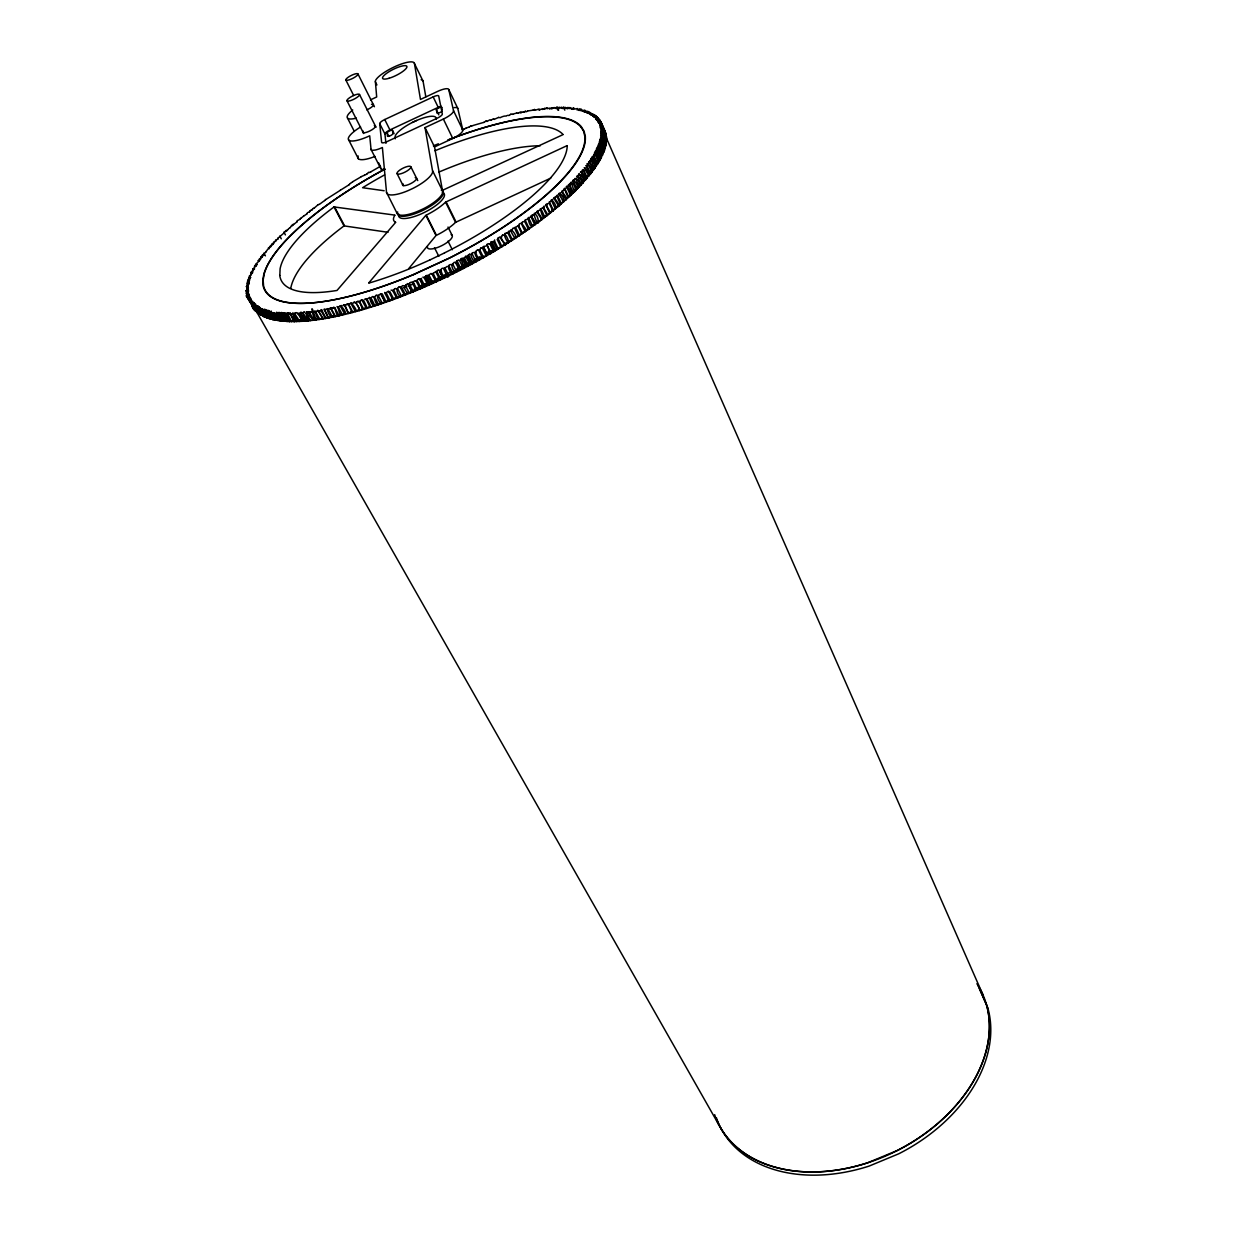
<?xml version="1.0" encoding="UTF-8"?>
<svg xmlns="http://www.w3.org/2000/svg" width="1237" height="1237" viewBox="0 0 1237 1237"><rect width="100%" height="100%" fill="white"/><g stroke="black" fill="none" stroke-linecap="round" stroke-linejoin="round"><path stroke-width="1.5" d="M246.132 290.772L247.029 289.875M248.436 289.025L246.921 289.164M363.57 300.297L367.389 308.152L365.425 307.657M362.348 300.838L362.41 299.756L361.343 300.065M479.817 258.626C480.652 262.306 472.642 251.003 477.312 250.137M370.775 171.85L380.377 166.315M479.832 258.502L483.048 257.806L483.528 256.476M483.543 257.466L479.709 249.735L480.791 248.018M602.11 133.581L603.161 133.302L606.099 141.435M600.78 133.55L602.342 133.519M604.228 141.033C609.563 140.353 604.862 129.576 600.842 132.575M603.177 133.287L606.47 141.219M479.709 249.719L477.451 250.152M606.547 139.796L603.239 131.88M362.766 309.544L362.874 308.43L360.106 310.317M365.255 307.812C361.219 313.827 360.709 297.035 356.627 302.168M370.481 99.872L376.682 96.965L375.352 81.101A21.617 5.365 -26.4 0 1 390.212 68.963A21.926 5.443 -26.4 0 1 396.087 66.102A21.617 5.365 -26.4 0 1 414.132 62.886L423.069 81.178L425.822 96.811M483.853 122.37L472.843 125.54M468.467 254.868L468.282 256.013L465.421 256.476L464.463 257.945L468.313 265.862L468.545 264.672L471.142 264.347L472.318 262.739L468.467 254.853L469.565 254.25M601.151 134.725L600.641 135.374L602.605 135.328M354.199 302.137C355.947 301.364 361.776 311.956 358.282 309.714M246.318 286.659L248.56 284.572M247.864 286.164L248.22 286.52M475.92 251.838C472.781 252.317 478.394 261.44 479.77 259.646M472.318 262.739L473.431 262.028M474.838 252.379L472.256 252.796L472.132 253.879L475.967 261.734L476.833 260.172L478.765 260.187M355.56 311.585C343.979 292.55 361.065 314.059 354.772 310.688M486.991 121.365L486.249 120.901M601.878 136.457C603.733 135.637 607.939 143.415 605.465 144.513M351.478 303.993L351.695 302.849L350.257 303.482M602.836 136.209L606.099 144.188M472.117 253.941C468.607 254.374 474.699 263.404 475.967 261.734M263.929 273.532L262.754 280.103L263.187 286.025A177.881 54.273 -26.6 0 0 413.282 274.614L448.768 258.317A177.881 54.273 -26.6 0 0 584.869 137.06M353.318 311.971L350.597 312.203M464.725 266.713L463.442 268.414L461.679 268.243M605.774 145.734C595.353 127.89 609.501 144.59 604.924 146.167M472.147 263.79L468.282 256.013M352.019 312.544L348.2 303.838M460.86 258.95L464.463 267.81M464.447 258.007L461.231 258.688M348.509 313.456C339.68 292.319 349.143 318.326 348.819 312.342M249.302 281.912L247.214 282.082L249.302 280.753M605.527 146.878C594.549 129.931 610.042 146.322 604.259 147.172M344.412 305.879L344.752 304.673L343.762 304.92M246.905 283.381L247.802 283.459M599.821 139.843L602.063 138.328M457.025 260.883L455.572 262.615L459.561 270.408L460.922 268.661L457.041 260.868L458.154 260.296M345.046 314.306C333.588 295.983 350.69 315.806 343.917 313.75M249.642 280.567L247.616 280.753L248.544 279.902M340.948 306.745L341.35 305.524L340.175 305.91M600.254 141.188C603.192 139.503 607.321 149.6 603.115 149.785M460.597 269.805L456.7 262.043M342.912 314.585L340.639 314.445M600.61 142.595L604.568 150.094L602.806 151.285M604.955 148.888L601.708 140.863M341.628 315.126C338.18 314.028 338.984 306.328 337.005 306.544M456.87 271.29L458.2 270.022L459.545 270.393M601.182 142.487L598.522 144.111M452.912 263.697L454.319 262.259L455.51 262.584M456.762 271.599C454.675 274.83 449.897 264.471 452.866 263.837M250.616 277.536L248.668 277.66M333.232 307.657C335.304 304.379 336.557 319.594 338.66 314.847M452.773 264.084L456.669 271.862M600.146 144.683L603.965 151.749L601.816 153.11M334.145 308.338L335.134 308.059M448.876 265.97C460.133 285.824 441.423 263.667 451.675 264.579M334.918 316.61C324.573 296.834 337.577 319.703 335.103 316.162M445.475 276.361C444.841 280.83 437.45 266.945 443.526 268.336C450.747 284.495 445.846 272.96 451.721 274.32M452.757 273.81L453.608 272.326L455.51 272.326M330.82 309.064L331.377 307.797L330.434 307.982M599.342 145.92L597.27 147.373M448.83 275.743L444.918 267.981L447.268 266.357M331.64 317.275L332.227 316.023L330.372 316.873M335.212 315.914L333.109 316.626M601.476 154.64L603.285 153.434L599.914 145.811M598.584 147.62L602.543 155.151L601.182 156.14M332.707 316.935C330.666 317.569 326.12 311.43 328.083 308.57M437.651 270.47L432.038 274.057L435.996 281.804L437.017 281.34L433.151 273.439M597.131 147.45L598.059 147.713M599.156 147.512L596.373 149.136M441.362 278.696L443.758 278.062M252.642 272.65L250.956 272.403M328.408 317.909C319.409 297.514 328.949 321.883 328.826 317.059M441.3 278.82L437.743 279.949M324.295 310.379L324.96 309.08L324.048 309.235M440.975 269.867C437.929 269.882 443.248 279.361 444.903 277.629M437.697 280.026L437.31 280.784M596.342 149.151L598.074 149.306M328.021 308.693L326.645 309.08M321.141 310.904L325.3 318.342M325.362 318.203L325.841 317.306M601.476 157.362L598.306 149.26L600.811 157.671M595.322 151.378C599.002 149.538 602.419 158.104 599.883 159.449M437.032 271.738L440.96 279.5M321.187 310.843L321.836 309.652L320.816 309.868M597.394 151.038L600.548 159.156M595.213 151.393L596.559 150.404M317.878 310.286C317.986 311.028 324.805 320.476 321.589 318.064M520.421 112.227L519.308 112.505M520.39 112.273L520.777 112.892M254.466 269.063L252.874 270.207M429.455 284.34L434.976 281.216M594.842 153.079C598.028 151.502 602.496 161.382 597.873 161.691M594.239 153.172L597.115 151.502M429.378 284.479L428.095 285.36L424.075 277.598L427.121 275.248L431.976 283.567M314.863 310.75C315.775 310.425 317.028 322.393 319.579 318.543M252.997 268.939L254.451 269.063M594.085 154.841C597.255 153.96 601.383 163.114 596.667 163.578M427.832 275.712L431.033 273.485L431.929 273.995M595.322 154.671L598.445 162.82M315.992 319.919C307.596 291.638 314.646 326.924 316.038 318.62M256.415 265.708C252.008 268.135 255.997 266.945 254.142 268.367M425.157 277.165L429.115 284.912M593.946 156.558L597.595 164.212L595.615 165.387M418.168 279.206L416.127 280.985L420.193 288.793L427.182 284.711L428.079 285.36M594.162 156.527L590.869 158.645M421.57 278.34L420.163 279.361L424.09 287.046M257.157 264.502L255.611 264.362L259.615 260.559M309.497 311.956C306.498 315.852 315.976 321.404 312.915 319.131M525.679 111.809L525.509 111.036M590.961 158.645C595.755 157.393 598.662 167.32 593.141 168.046M421.198 278.897L425.172 286.644M418.091 288.824L420.147 288.747M592.94 158.413L590.807 159.635M306.807 312.033C304.256 313.951 309.899 322.996 310.75 319.734M417.967 289.025L412.323 292.071L407.7 283.629L405.813 285.02M590.343 161.197C593.126 158.475 597.827 168.881 593.049 169.191M309.544 311.894L308.894 311.616M410.297 282.608L408.318 284.355M413.699 281.711L410.406 282.469M304.194 312.064C301.194 314.043 306.869 323.414 307.92 320.012M534.554 109.49C532.482 112.15 541.28 107.279 539.054 109.83M417.286 289.999L413.297 282.299M410.468 291.824C408.999 296.88 401.747 287.139 405.597 285.314M588.626 161.892C589.446 161.954 595.677 168.897 592.894 170.644M302.122 312.992L300.359 313.734L304.596 321.001M306.946 311.832L306.173 311.848M304.658 320.94L305.524 319.78M300.483 313.579L301.441 312.312L300.684 312.342M406.633 293.324L405.968 294.205M409.354 283.922L413.344 291.654M587.219 163.81C587.652 164.134 594.781 170.289 591.286 172.67M588.75 164.227L586.585 165.433M297.576 312.806C298.241 311.956 303.823 323.29 301.905 320.074M402.783 294.823L401.793 296.076M398.731 287.2C394.819 288.484 398.561 298.071 401.917 295.937M405.922 294.267L404.484 295.195L399.922 286.675L398.809 287.123M586.926 166.237L590.683 173.938L589.863 174.618M588.889 173.845L589.554 173.984M263.744 255.209L262.677 256.013M585.735 165.758L586.833 166.237M299.107 321.481L300.266 320.043L298.674 320.615M300.034 321.295C298.086 321.357 292.906 315.064 296.153 312.636M542.162 108.871L539.966 109.66M400.479 287.51L402.628 285.623L404.283 285.84M545.053 108.207L542.363 109.474M589.075 175.948C578.236 159.65 592.415 174.293 588.054 175.979M397.788 297.715L400.092 295.844L400.572 296.71M292.844 312.76C293.154 312.466 294.004 324.125 297.267 320.646M584.173 167.737L585.596 168.232M394.727 288.886L392.67 290.509L391.062 290.107M544.821 108.485L544.172 109.243M397.587 288.623L401.592 296.323M408.627 268.723L436.027 235.525L425.868 215.315L368.904 282.763M265.584 252.394L263.002 254.683M585.689 177.834L586.616 177.216M583.617 170.273L587.389 177.989L585.89 178.901M296.231 320.615L293.958 321.635L290.339 313.672M583.91 170.258L582.163 171.263M393.691 290.107L397.711 297.808L395.16 297.7L392.825 299.617L388.464 291.112L386.238 292.659M288.839 313.75C284.819 313.842 291.082 324.14 292.319 320.692M395.716 222.289L337.005 290.448A158.908 48.444 -26.6 0 1 279.763 275.449M585.627 180.045C575.437 164.026 588.209 178.004 584.73 180.045M393.845 299.23L389.81 291.576L388.805 291.947M287.757 313.811L288.685 312.791L287.773 312.899M387.49 300.529L386.794 301.302M269.357 248.451L268.336 248.018L269.836 247.06M390.598 299.957L390.072 300.56L386.176 292.736M285.561 313.564C283.938 314.693 288.02 324.125 289.937 320.63M579.04 173.783L578.499 174.371L579.921 174.386M552.305 107.82L551.47 108.732M283.969 312.714C280.32 314.523 285.809 322.702 287.293 320.893M379.032 294.901L380.857 293.726M582.751 182.86C585.302 182.102 581.73 172.159 578.87 175.252M383.284 302.323L386.16 302.014L382.341 294.097M580.57 185.055C584.065 184.437 579.689 174.742 577.06 177.308M273.222 244.184L272.171 244.941M286.072 313.007L285.098 313.038M376.002 295.411L375.12 296.323M285.685 321.032L280.351 314.012L284.757 321.048M551.578 108.609L552.475 108.516M557.33 107.31L556.155 108.516M575.298 179.334C577.571 176.504 581.529 186.586 578.823 187.081M554.362 108.052L557.33 107.294L558.629 110.17M378.677 295.272C375.321 296.014 380.439 305.431 382.65 303.003M280.845 313.487L281.804 312.513L280.938 312.59M282.345 321.079L283.551 319.857M378.723 304.426C374.455 306.467 375.058 292.922 371.533 297.421M378.8 304.348L381.151 302.648L381.352 303.653M576.751 189.23C579.906 188.689 574.818 179.35 573.473 181.391M278.449 313.533L279.036 312.25M372.6 305.508L373.744 305.091L369.693 297.468L367.745 298.689M572.638 180.617L573.829 179.813M276.083 240.426L275.866 241.138M567.149 145.61L445.583 202.141A31.698 9.649 -26.6 0 1 426.301 215.114L436.46 235.308A31.513 9.881 -26.6 0 0 455.572 222.335L550.774 178.128M375.507 305.122L377.501 304.379M277.057 312.574C274.351 313.842 279.407 323.475 281.247 319.826M375.058 305.585C370.157 307.132 367.018 287.293 374.811 305.833M571.587 183.447C577.586 203.486 576.241 179.38 569.963 183.957M561.289 107.866L561.892 107.248L560.748 107.557M368.796 306.791L371.255 306.853M274.428 312.884L278.619 320.12M364.668 299.246L366.044 298.643L370.11 307.317M465.885 128.231L464.664 128.849M569.623 185.009L573.489 192.817L572.252 193.575M464.617 128.725L462.035 129.792M572.128 192.415L575.097 191.209M465.993 128.122L469.179 127.04M569.948 185.055L568.834 185.782M277.134 312.513L276.5 312.281M561.041 108.098L561.49 108.392M367.265 299.153L366.044 299.71M371.1 307.008L367.111 299.308M272.527 312.497L276.067 320.337L277.165 319.285M361.173 300.22L358.699 301.952M566.778 187.885C568.695 185.179 572.453 195.245 570.334 195.647M283.242 233.638L278.495 237.751M569.685 194.766L570.582 194.07M566.793 186.385L566.129 187.003L567.427 187.189M472.658 125.71L471.019 126.05M469.364 126.87L470.988 125.896M270.207 312.513L274.336 319.795M274.49 319.641L275.727 318.497M562.928 108.423L564.103 107.279L561.583 108.33M363.322 300.545L362.348 300.838L366.43 308.461M568.85 197.193C559.48 176.675 570.056 203.44 568.061 196.312M284.062 233.36L284.185 232.772M270.3 312.435L271.181 311.013M564.861 188.441L563.825 189.168L565.294 189.416M269.388 310.595C267.702 311.508 270.176 321.96 273.454 318.497M357.199 301.642L355.065 303.003M354.169 302.168L352.777 303.421M284.603 231.968L283.706 232.726M286.737 230.886L284.711 231.922M562.139 190.714C560.639 192.013 569.654 198.26 565.294 200.131M267.749 310.642L266.434 311.817L270.872 318.775M354.586 310.843L353.921 311.43M357.632 310.317L356.503 311.322M562.866 191.627L561.969 192.276M356.024 302.709L360.091 310.317L359.147 310.595M350.504 303.266L349.236 304.395M566.994 108.748C570.999 105.253 563.268 110.325 565.479 107.449M558.737 194.688C562.232 191.41 565.525 202.899 562.433 202.435M265.785 309.76C264.888 309.807 266.202 321.311 270.022 317.538M348.2 303.776L346.855 304.333M560.438 196.637L559 193.529L561.722 192.353M290.417 227.577L290.927 226.185M347.164 304.055L345.432 305.554M267.517 310.843L268.166 310.271L265.538 311.26M560.809 202.868C559.464 203.765 562.943 204.182 559.526 204.754M263.79 310.178C261.765 311.183 266.249 319.996 268.073 317.275M350.427 312.342L349.53 313.131M561.428 203.858C556.82 192.709 555.521 194.75 560.748 204.445M343.654 304.998L342.788 305.74M262.012 308.956C263.496 306.931 260.806 320.027 266.62 316.61M558.799 206.1C545.934 186.772 564.118 208.867 557.578 205.729M577.633 108.531L572.87 109.335L573.767 108.021M340.005 306.049L337.531 307.58M486.234 120.901L483.853 122.448M491.228 120.113L493.377 118.767L494.089 119.401M551.331 200.162C553.125 200.178 558.212 208.048 554.918 209.053M555.135 207.708L556.062 208.326M297.205 221.763L297.158 220.696L300.189 219.243M260.157 309.513L264.517 316.981L266.342 316.069M551.269 200.131L552.846 199.312M552.522 200.564L550.372 201.476M264.873 316.208L264.517 316.981M494.12 119.386L498.542 117.453M260.017 307.812L258.657 308.925L263.295 315.682M552.985 209.501L552.197 210.151M552.63 211.202C551.98 207.661 548.362 203.378 549.367 201.708L553.387 210.599L551.918 211.357M338.428 307.348L342.51 314.909M261.316 308.554L258.641 308.925M339.34 315.528L338.242 315.883M262.151 314.816L261.409 315.42L257.296 308.229L259.136 306.621L256.631 307.549M333.047 307.797L331.995 308.647M549.707 212.161L550.48 211.682M546.074 204.693L550.573 212.872L549.104 213.614M546.94 205.064L545.826 205.744M330.403 307.998L329.197 308.956M545.811 204.584L547.171 203.811M260.11 307.75L259.693 307.41M582.952 110.062L580.045 110.619M260.342 314.507L261.363 313.703M580.493 110.263L581.189 109.243M333.789 316.084L332.815 316.858M544.249 206.069C540.492 207.182 552.29 216.197 544.713 216.166M256.044 307.487C269.542 323.847 251.111 309.049 257.559 306.297M500.598 117.422C502.732 116.479 504.603 115.783 506.32 116.092M544.064 207.337L542.363 208.125M498.619 117.391L500.212 117.716M306.853 213.986L307.596 212.501M584.714 110.402L583.385 111.423M256.306 305.585C252.518 306.807 257.93 316.27 260.203 312.899M328.501 309.497L327.527 309.76M330.171 317.028L329.258 317.739M544.589 216.197C543.321 223.263 536.487 196.776 544.775 217.403M326.259 309.374L325.455 309.992M254.358 305.4L258.332 312.652M309.374 212.037L309.807 211.341M257.744 306.157L255.008 306.807M327.388 317.321L326.382 318.079M585.998 111.114L583.709 111.701M541.667 218.439L540.816 219.088M585.828 111.253L584.792 112.18L586.446 111.67M541.791 219.676C529.065 199.884 546.46 223.047 540.863 219.119M256.492 305.446L254.544 305.848M509.366 115.319L510.85 114.221M257.93 312.002L257.08 312.373L252.719 304.998L253.817 304.178M254.466 305.323L255.688 304.256L252.997 305.214M507.185 115.443L509.196 115.443M325.223 318.481L326.166 318.234M252.735 304.982L719.346 1125.685M323.97 318.095L322.099 319.007M257.899 311.337L257.049 312.389M321.867 317.863L321.094 318.435M533.58 214.851C538.775 210.383 540.878 235.602 534.028 214.774M319.749 310.673L317.971 311.523M313.997 208.28L318.141 204.646M586.771 112.196L587.915 111.33L586.554 111.624M257.652 310.781C254.559 313.348 249.132 303.885 253.817 302.601M317.569 310.518L316.363 311.399M253.925 304.101L254.776 303.482L253.229 303.792M512.706 114.33L510.958 114.144M531.987 215.114C529.019 216.413 539.719 224.299 533.719 224.995M512.953 114.144L516.494 113.062M257.033 310.348L256.074 311.477M320.476 318.883L319.022 319.486M531.972 216.413L530.039 217.186M587.467 113.294L589.322 111.933L586.632 112.814M590.389 112.783L589.322 113.557M255.564 309.838L255.162 310.533L256.507 309.961M251.853 303.08L250.879 303.158L251.915 302.4M313.641 311.631L311.879 312.451M314.894 312.018L315.93 311.724M532.714 225.134C530.209 232.185 524.488 206.022 532.498 226.495M290.772 288.329A157.965 49.681 -26.6 0 1 344.041 225.892L388.031 232.293M518.442 113.108L516.679 112.938M528.895 217.356L527.998 218.006L528.802 218.686M252.209 302.199L252.75 301.364M591.394 113.665L589.137 113.68M315.311 319.131L314.476 319.734M518.272 113.232L519.123 112.629M311.198 311.678L310.363 312.265M279.84 275.403L280.088 268.877A158.908 48.444 -26.6 0 1 334.052 206.935L394.912 215.114M521.04 112.706L521.736 112.227M591.209 113.789C587.822 116.232 595.012 112.567 592.322 114.577M314.693 319.579L313.038 320.306M529.451 227.392C528.338 228.18 529.421 229.773 527.163 229.525M529.281 228.768L525.586 220.959L523.452 221.717M254.033 307.812L253.57 308.539L254.559 308.137M308.492 311.894L307.441 312.636M310.255 312.342L308.91 312.853M524.828 220.248L525.972 219.567M249.982 300.699L249.518 301.426L251.528 300.576M248.993 300.313L251.374 299.447L250.199 300.56M521.813 112.165L524.302 111.856M594.147 114.871L593.281 115.458M522.679 221.81C519.215 223.557 529.529 230.19 524.828 231.659M526.374 229.618L525.338 230.283M248.807 300.003L250.353 298.952M253.168 306.9L254.203 306.188M592.044 114.763L591.255 115.319L594.038 114.531M593.946 115.01L595.368 117.469M522.323 223.217C512.535 223.387 527.58 234.087 518.782 234.736M307.224 312.791L306.003 313.193M524.117 111.979L525.029 111.361M253.477 306.683L252.889 307.487M307.271 320.924L309.142 320.089M526.575 111.701L527.55 111.036M592.693 116.309L595.445 115.52L594.162 116.386M302.338 312.837L304.194 312.049M248.235 298.921L250.57 298.349M593.188 115.52L592.662 116.324M518.999 225.49L518.009 226.093M248.436 298.782L249.596 298.009M250.152 299.091L250.694 298.303M300.344 312.559L299.71 312.992M306.343 320.337L304.488 321.156M308.028 320.847L303.158 313.487M595.322 116.479L596.466 116.371L595.26 117.175M527.642 110.974L532.946 110.17M251.76 304.89L252.595 304.936M517.684 226.124L512.706 228.505M515.628 227.732C521.179 237.257 519.416 239.731 514.747 228.319M249.024 297.653L247.74 298.163L248.374 297.359M253.925 304.905L252.286 306.389M594.069 116.448L593.698 117.144L594.966 116.634M248.467 297.297C252.147 295.102 245.761 297.823 247.833 296.277M596.064 117.438L597.409 117.252L595.569 118.876M515.071 238.385C502.145 218.609 522.895 239.576 513.231 238.509M325.748 199.574L340.299 190.312M302.941 320.986L301.766 321.357M512.675 228.505L512.195 229.943M247.385 295.658L248.436 294.483M247.941 296.215L249.364 295.287L248.513 295.226M594.781 117.484L595.94 117.484M297.638 313.935L298.596 313.734M533.054 110.108L534.554 109.49M294.653 313.147L296.169 312.621M597.564 118.644L598.074 117.917L600.904 124.102M513.03 238.525L512.443 239.901M508.763 232.231L507.85 232.819L511.608 240.627L512.52 240.04L508.314 231.412L511.206 230.577M294.22 313.425L292.365 314.198M600.362 127.365L602.249 126.638M597.347 118.783L596.28 119.463M597.347 120.236L598.986 119.2M602.048 126.777L598.77 119.34M508.608 241.385L509.025 242.266L506.521 242.916M509.025 242.266C504.99 230.53 501.774 233.267 508.113 242.854M508.948 241.153L511.592 240.627M539.796 109.768L539.023 109.877M290.37 312.791L289.195 313.533M504.851 233.561L506.582 232.896M599.729 120.205L598.785 120.793M246.565 292.891L248.575 291.36L246.797 291.886M291.329 313.719L289.829 314.26M505.144 243.581L506.428 242.916M502.578 235.107C496.779 238.571 514.236 253.832 499.655 237.288M246.689 291.917L248.451 290.355M248.467 293.061L247.524 292.953M501.712 236.684L500.784 237.257M340.299 190.282L349.19 184.684M286.072 313.951L287.664 312.976M603.78 128.633L602.496 129.359M597.687 121.473L598.677 120.855M598.306 122.525L600.347 120.886L605.759 133.209L604.305 134.06M544.125 109.304L546.97 107.959M498.14 238.896L497.181 239.468L500.985 247.276L501.913 246.642L497.862 237.983L499.485 237.288M600.115 122.85L601.105 122.262M288.886 320.599L287.371 321.512M603.826 130.055L603.022 129.854M290.324 321.233L289.087 321.589M247.261 289.736L248.312 289.102M284.958 314.229L285.84 314.09M494.63 239.901L494.522 241.091L492.743 241.663M499.717 247.276L497.351 249.472L493.563 241.663M352.823 181.638L350.458 183.447M284.541 313.378L282.624 314.152M283.041 312.806L281.912 313.487M603.084 130.504L602.605 130.689M247.168 288.453L248.235 287.819M549.8 108.825L551.176 108.006M599.806 123.035L598.986 123.53M599.852 124.922L601.63 123.375L600.517 123.406M490.702 242.313L494.661 251.08L493.702 251.637L489.898 243.844L488.692 243.797M490.687 242.266L492.496 241.648M490.857 243.272L489.898 243.844M246.812 287.34L247.91 286.706M247.029 287.216L246.874 287.834M284.51 320.244L283.69 320.723M361.343 176.566L364.482 175.237M552.568 108.454L554.222 107.495M279.933 313.177C275.588 313.703 281.015 322.579 283.582 320.785M487.069 244.4L488.12 243.782M487.177 245.452C493.996 259.94 489.636 252.456 487.069 244.462M600.857 125.246L599.899 126.205L601.507 125.679M278.124 312.775L276.006 313.626M483.404 246.627L482.461 248.158L486.311 255.951L488.29 253.709L490.007 253.801M366.709 174.247L368.487 172.438M280.289 319.78L279.237 320.383M281.309 320.646L280.134 320.94M600.641 128.153L602.203 126.777M247.385 283.103L249.225 282.067M483.899 256.229L486.296 255.951M369.848 172.453L370.76 171.943M275.001 313.131L273.949 313.348M558.258 107.696L559.65 107.248L559.062 108.5M558.475 107.573L556.14 108.547M601.94 128.803L602.976 128.045L606.3 135.73M273.346 312.636L271.954 313.038M601.723 128.926L601.12 129.777M272.743 312.976L277.103 320.136M602.898 129.669L600.78 131.23L601.569 130.998M248.204 280.103L250.23 278.619L248.529 279.114M271.413 312.296L270.037 312.683M602.976 131.014L606.285 138.544M565.355 107.511L562.804 108.547M602.852 131.076L601.368 131.88M274.815 318.558L273.408 319.316M275.155 319.78L274.15 319.966M270.547 312.76L274.645 320.058M249.627 278.062L248.421 279.129M603.208 132.266L600.811 133.534M249.178 277.057L250.307 276.454M249.735 278L250.57 277.552M269.187 312.111L268.197 312.281M273.052 319.517L272.295 319.548M268.228 311.229L266.419 311.832M272.217 318.558L271.367 319.007M603.007 133.735L601.94 134.307M567.798 108.67L569.901 107.573M468.313 265.862L466.38 266.187M270.965 317.832L270.13 318.265M265.986 309.652L263.079 310.796M250.74 274.985L249.286 276.083L250.601 275.727M460.566 260.11L458.231 260.311M465.112 266.465L466.133 266.141M250.972 274.861C253.028 273.547 248.096 274.66 252.534 272.82M602.481 135.39L601.661 135.807M264.718 311.337L265.785 311.136M269.187 317.368L267.192 318.033M269.898 318.388L268.816 318.589M250.987 272.387C255.239 270.687 251.065 271.413 252.657 270.315M571.649 109.103L573.643 108.083M263.868 309.389L264.904 309.25M267.841 316.672L266.171 317.538M263.404 309.621L262.074 310.301M602.002 136.998L600.61 138.204M605.341 144.574L604.29 145.116M267.625 318.172L263.496 310.935M261.517 310.224L262.321 310.178M261.78 309.08L260.048 309.59M252.75 269.047L253.801 268.537M601.661 139.889L600.703 140.369M577.076 110.016L579.906 108.964L578.761 110.402M599.172 142.456L601.569 141.281M600.347 140.539L599.388 141.389L600.146 141.219M600.935 140.245L600.007 140.709M259.507 308.848L258.023 305.941M263.605 316.069L262.723 316.146M259.461 307.534L257.296 308.229M263.435 314.786L262.12 315.42M444.918 267.981L443.897 268.475M255.147 265.46L254.497 266.094L256.306 265.723M579.102 110.248L580.107 109.753M412.493 122.417L416.653 120.468M254.915 265.568L257.126 264.517M437.419 278.433L449.541 272.604M579.89 109.877L581.05 109.304M430.028 259.878L444.5 252.936M445.506 276.284L447.809 276.222M261.564 314.337L260.713 314.739M582.07 111.253L584.9 110.263M260.945 313.286L259.09 313.982M437.697 270.393L438.826 269.852L442.753 277.598M384.738 119.541L433.166 96.888A5.798 1.531 -26.2 0 1 438.702 95.991L442.32 114.005A5.953 1.624 -26.2 0 1 437.249 118.18L387.166 141.559A5.938 1.624 -26.6 0 1 381.615 142.348L379.697 123.592A5.783 1.531 -26.6 0 1 384.738 119.541L389.933 129.931A5.768 1.546 -26.6 0 0 384.923 133.983L385.944 143.353M389.933 129.931L438.223 107.356A5.768 1.562 -26.2 0 1 441.192 106.258M432.687 171.727L425.033 127.581L443.372 119.061A11.953 3.263 -26.2 0 0 453.515 110.681L448.768 89.574A11.566 3.062 -26.1 0 0 437.682 91.383L420.472 99.439L414.426 63.365M357.833 157.532A23.147 6.34 -26.7 0 0 358.343 158.707L348.772 140.106A23.132 6.123 -26.7 0 0 369.708 135.792L371.069 149.646A10.994 3 -26.7 0 0 372.492 150.311L375.321 150.033A12.741 3.479 -26.6 0 0 382.388 147.512L386.516 192.338L397.046 213.29A25.374 7.669 -26.6 0 0 418.554 210.986L423.301 208.806A25.374 7.669 -26.6 0 0 442.753 192.106L434.527 146.94L452.773 138.467A11.891 3.355 -26.2 0 0 462.808 130.055L457.783 108.423L448.768 89.574M258.332 260.358L260.651 259.306M259.693 312.528L258.131 313.239M563.036 134.632L443.65 189.771A31.698 9.649 -26.6 0 0 441.655 189.941M602.172 155.676L598.94 147.961M260.992 256.77L262.136 256.26M260.775 258.054L259.26 259.043L260.141 258.92M597.038 150.187L596.311 150.512M601.197 157.501L599.357 158.321M260.883 258.007L262.368 257.002L260.713 257.234M252.781 302.663L251.606 303.173M252.997 303.9L251.76 304.101M252.564 302.771L253.848 302.57M588.101 113.371L590.683 112.567M252.41 301.503L251.266 302.014M599.759 159.511L598.074 160.238M413.715 274.568L449.217 258.224A177.896 54.289 -26.6 0 0 585.317 136.951M422.853 277.15L424.075 277.598M263.342 254.544L262.028 255.425L263.713 255.209M418.307 286.891L426.997 283.072M595.585 153.543L593.775 154.888M594.873 155.213L592.059 156.79L593.837 156.558M418.199 279.175L420.116 279.33M250.972 300.807C254.606 302.725 242.808 296.54 247.199 294.406M254.482 309.497L247.601 297.885M265.692 252.348L265.986 251.652M414.302 280.845L416.173 281.031M254.219 306.946L253.028 307.425M254.157 305.632L257.822 313.038M249.92 297.297L249.147 297.607M253.6 305.864L252.549 306.297M412.277 292.025L410.529 291.746M269.326 248.467C266.187 249.704 267.888 250.431 265.661 251.683M270.547 245.591C269.31 246.488 273.176 245.854 269.944 247.029M270.764 245.498L271.645 245.142M595.028 115.366L596.466 118.273M589.477 161.552L589.121 161.691M272.758 243.519L271.707 244.246L273.145 244.184M588.688 163.238L587.266 163.794M272.867 243.473L274.15 242.978M591.889 171.031L590.714 171.495M248.745 295.133L247.493 295.612M403.185 294.653L404.453 295.148M596.373 118.566L597.935 117.979M589.57 173.319L590.899 172.809M275.124 241.416L273.532 242.344L274.444 242.328M596.76 119.68L596.172 119.541M395.33 288.453L396.536 288.979M276.686 239.622L275.387 240.426L276.284 240.426M248.204 294.019L249.054 294.081M597.672 119.324L598.754 118.922M589.229 174.85L588.255 175.221M278.062 237.921C276.5 238.633 280.258 238.602 276.902 239.545M598.198 120.391L596.945 120.499M597.966 120.484L598.785 120.175L597.409 117.252M247.415 292.983L246.333 293.215L249.518 298.689M598.321 120.36L599.651 119.865M597.981 121.736L599.357 121.241M385.944 292.983L384.661 292.442M392.454 298.689L391.356 299.091M389.98 300.653L388.99 301.008L384.954 293.339M598.507 122.834L601.12 122.247M583.029 169.546L582.225 170.304M246.379 293.37L249.565 299.014M599.481 121.195L600.332 120.901M602.991 128.571L603.795 128.617M581.668 171.448L580.864 171.727M585.518 179.04L584.452 179.411M382.109 294.344L380.888 293.772L384.908 301.38M387.568 300.436L388.975 300.993M584.359 180.88L583.369 181.22M248.451 287.293L246.983 287.788M246.256 290.726L248.482 290.339M583.137 182.736L580.818 183.524M578.143 175.515L576.628 176.443L577.756 176.474M600.069 124.86L601.971 124.226M376.033 295.38L377.115 295.009L377.3 295.999M579.473 185.411L580.323 185.133M288.221 229.525L285.515 230.747L286.628 230.871M247.647 286.226L246.457 286.613M373.528 297.282L374.595 296.865L378.568 304.596M604.46 133.287L605.759 133.209M248.745 284.51C243.488 286.536 250.956 282.593 247.91 283.428M574.432 179.628L573.597 179.891M573.21 181.468L577.277 189.045M577.957 187.375L577.122 187.637M290.107 227.685L288.376 228.891M575.514 189.617L576.999 189.137M291.839 225.892L292.597 225.66M601.275 128.401L600.44 128.401M601.398 128.354L602.682 127.968M294.019 223.974L292.164 224.871L293.184 225.057M571.401 182.04L570.535 182.736L572.143 182.89M601.228 129.746L602.141 129.468M294.499 223.835L296.911 221.856M486.976 121.489L489.837 119.819L490.996 120.283M569.608 184.066L568.371 184.87L569.252 184.962M568.216 185.967L566.824 186.37M572.004 193.652L570.814 194.008M605.558 138.328L606.501 138.065M300.807 218.191L299.911 219.165M605.017 139.858L606.532 139.441M565.201 188.333L564.536 188.534M563.794 190.251L562.85 190.513M301.101 218.114L303.544 216.166M605.094 141.234L605.898 141.018M303.637 216.135L306.745 214.016M600.672 136.766L601.213 136.627M606.486 140.848L605.666 141.08M557.129 196.668L555.243 197.147M347.922 304.967L348.849 304.719L352.932 312.296M604.661 144.172L605.682 143.909M310.472 210.46L309.652 211.264M308.461 212.269L309.343 212.053M600.301 138.297L601.708 137.925M557.81 194.936L556.495 195.724L557.825 196.064M310.564 210.429L311.832 210.12M558.088 206.687L556.449 207.089M599.945 139.812L601.584 139.41M604.29 145.703L605.867 145.317M312.992 208.527L311.647 210.166M555.135 197.162L553.913 197.92L555.197 198.307M313.085 208.496L314.167 208.233M556.665 207.043L555.691 207.259M554.563 209.146L553.759 209.316M548.408 203.533L547.496 203.749M318.234 204.631L319.131 204.43M604.166 148.672L605.063 148.471M603.115 150.404L604.537 150.094M601.8 152.197L603.95 151.749M598.337 144.605L599.265 144.404M319.393 204.368L324.604 200.549M542.471 208.094L540.105 209.053L541.126 209.594M599.017 145.981L597.672 146.244L600.409 144.574L603.795 152.182M540.337 210.197L539.085 210.445M600.517 155.537L601.337 155.367M543.522 218.083L542.533 218.284M324.682 200.533L325.64 199.482M537.198 212.486L536.41 212.64M601.445 155.352L602.512 155.166M540.878 220.294L537.832 221.33L538.744 221.949M385.063 169.191L382.233 169.454A10.932 3.077 -26.7 0 1 380.795 168.758L380.517 166.655M538.451 210.553L537.152 211.28L538.126 211.867M600.625 157.084L601.584 156.929M259.461 260.59L258.085 260.821M535.884 212.733L534.152 213.522L534.987 214.078M321.11 310.982L322.053 310.734L326.042 318.342M599.419 158.908L600.78 158.692M537.368 222.645L536.394 222.799M532.513 215.037L532.931 214.96M536.193 222.83L536.611 222.768M598.337 160.717L599.79 160.501M527.735 219.32L526.467 219.49M597.595 162.495L598.723 162.341M595.6 164.459L596.265 164.366M596.651 164.32L597.564 164.212M595.059 166.237L596.342 166.098M524.627 231.69L522.076 232.51L522.71 233.283M589.693 160.532L591.611 160.331M593.126 168.217L594.75 168.046M310.131 320.63L306.745 313.1M546.986 107.944C546.089 110.093 550.558 106.769 549.769 108.841M350.164 183.478L349.19 184.653M518.473 236.143L515.442 236.947L515.953 237.798M592.415 170.072L593.667 169.964M352.839 181.638L361.343 176.675M590.714 172.036L592.198 171.943M507.835 232.819L506.768 232.881M504.232 235.045L502.655 235.107M294.978 314.09L299.787 321.465M504.557 245.065L503.258 245.096M580.4 172.33L582.117 172.314M296.493 321.589L293.045 314.183M368.626 172.438L369.708 172.453M503.088 245.096L501.882 246.55M366.631 174.247L364.482 175.159M291.484 321.635L288.005 314.275M496.377 249.457L495.573 249.426M574.757 178.53L576.272 178.592M490.981 253.137L491.924 251.575L493.609 251.637M578.205 186.261L579.457 186.323M486.11 246.008L483.404 246.519L487.223 254.312M572.654 180.633L574.293 180.741M286.737 321.496L283.227 314.183M482.384 248.142L480.946 248.034M576.782 188.411L577.818 188.488M569.917 107.557C567.829 110.325 573.736 106.367 571.525 109.165M574.602 190.529L575.684 190.653M572.128 192.647L573.319 192.786M569.7 194.781L571.2 194.998M384.15 190.745L362.596 187.715A158.707 48.382 -26.6 0 1 384.568 174.912M470.88 254.451L469.658 254.265M474.73 262.244L473.585 262.058M278.062 320.661L274.475 313.425M565.556 199.219L566.438 199.404M559.016 193.544L560.315 193.822M562.603 201.306L563.964 201.631M469.689 264.069L465.792 256.291M270.516 319.084L266.867 311.94M552.305 210.197L553.372 210.599M265.63 317.445L261.919 310.379M546.63 214.62L547.697 215.13M435.981 281.804L435.115 281.309M419.374 278.727L423.379 286.474M412.215 282.685L416.25 290.448M518.86 234.844L519.354 235.54M407.669 283.598L411.643 291.298M400.432 287.463L399.953 286.721M599.852 120.128L606.068 134.462M580.756 126.638L583.694 131.4L584.962 137.013M246.178 291.746L247.817 294.901M246.812 295.535L250.833 302.601M247.168 296.725L255.162 310.533M258.997 309.111L263.094 316.316M246.117 290.432L247.725 293.246M255.162 306.9L259.244 314.09M268.661 312.389L272.774 319.656M247.709 280.366L249.286 283.149M265.151 311.461L269.249 318.713M278.712 313.889L282.84 321.218M276.562 313.688L280.675 321.001M285.577 314.244L289.705 321.605M290.494 314.244L294.607 321.635M301.086 313.672L305.214 321.11M298.333 313.889L302.462 321.311M263.883 253.121L265.414 255.858M504.851 233.577L505.237 234.411M309.683 312.745L313.796 320.213M279.809 236.081L281.294 238.803M318.79 311.384L322.903 318.868M315.698 311.894L319.811 319.362M328.377 309.59L332.49 317.105M283.938 232.2L285.422 234.906M335.026 308.152L339.124 315.698M359.642 301.658L363.724 309.265M334.454 206.687L344.443 225.582M381.12 294.7L385.124 302.245M334.021 206.996L344.01 225.892M378.29 295.674L382.341 303.328M977.972 985.332L986.569 1004.985A146.987 104.248 -26.8 0 1 897.072 1150.58L867.585 1162.826A146.987 104.248 -26.8 0 1 715.836 1118.032M979.395 988.564L987.992 1008.232M392.67 290.509L396.706 298.179M401.484 287.108L405.504 294.808M405.411 285.546L409.416 293.246M417.24 280.629L421.214 288.345M429.115 275.403L433.074 283.134M347.597 118.211L354.323 131.385M425.992 275.758L429.95 283.489M435.996 272.233L439.939 279.979M347.009 100.816L363.647 133.503M378.522 162.758L380.269 166.191M370.976 149.321L380.702 168.418M345.819 79.957L353.705 95.558M359.519 94.522A7.005 1.747 -26.7 0 1 350.612 100.599A7.005 1.747 -26.7 0 1 349.576 97.738A7.005 1.747 -26.7 0 1 359.519 94.522L376.033 127.272M397.031 173.551L403.123 185.627M434.481 247.709L438.826 256.337M388.774 136.209L387.119 132.9L387.49 136.194M379.697 123.592L384.923 133.983M394.124 133.704L392.469 130.395L392.918 133.642M410.839 166.779A7.7 2.211 -26.6 0 1 401.19 173.659A7.7 2.211 -26.6 0 1 399.783 170.087A7.7 2.211 -26.6 0 1 410.839 166.779L417.75 180.602M447.995 241.091L452.309 249.735M357.972 73.973A6.773 1.639 -26.6 0 1 349.344 79.802A6.773 1.639 -26.6 0 1 348.37 77.127A6.773 1.639 -26.6 0 1 357.972 73.973L374.424 106.738M448.01 227.051L452.216 235.494M375.321 81.735L376.914 84.951M463.427 258.61L467.308 266.388M461.989 258.301L465.854 266.079M459.545 260.636L463.442 268.414M467.292 256.554L471.158 264.347M432.672 170.892L442.738 191.24M446 201.724L455.989 221.902M445.583 202.141L455.572 222.335M478.719 250.276L482.554 258.085M425.033 127.581L434.527 146.94M483.451 247.586L487.27 255.379M494.522 241.091L498.31 248.9M491.738 241.632L495.542 249.426L494.661 251.018M433.166 96.888L438.223 107.356M443.372 119.061L452.773 138.467M441.733 107.372A2.938 0.789 -26.2 0 0 438.934 107.835A2.938 0.789 -26.2 0 0 436.429 109.861L438.81 114.886M601.507 123.066L604.924 130.844M453.515 110.681L462.824 130.055M518.133 226.077L521.859 233.886M521.457 223.804L525.168 231.628M524.735 221.547L528.446 229.355M531.106 215.764L534.786 223.572M531.152 217.001L534.832 224.809M543.306 207.924L546.955 215.717M546.197 205.651L549.831 213.46M392.794 299.524L392.469 298.705M551.81 201.136L555.413 208.929M562.232 192.199L565.819 199.992M559.727 194.425L563.314 202.203M567.056 187.792L570.613 195.57M569.36 185.612L572.901 193.389M505.16 243.612L505.469 244.431M577.849 177.046L581.359 184.792M575.839 179.164L579.364 186.911M579.797 174.943L583.292 182.674M586.817 166.732L590.281 174.448M556.727 107.325L558.011 110.186M583.462 170.799L586.941 178.53M591.271 160.825L594.703 168.526M589.863 162.774L593.312 170.474M563.546 107.263L564.83 110.139M588.379 164.737L591.827 172.453M593.853 157.006L597.27 164.691M592.6 158.908L596.033 166.593M596.126 153.311L599.528 160.98M601.043 142.904L604.414 150.512M599.729 146.244L603.099 153.883M606.455 137.06L603.146 129.529M597.177 117.005L598.476 119.974M603.223 130.859L982.951 994.811M596.466 116.371L598.414 120.809M595.445 115.52L596.744 118.489M603.037 134.74L606.331 142.688M423.069 81.178L422.853 80.652A21.539 5.52 -26.3 0 0 421.137 79.709M602.388 125.401L600.223 127.411M716.424 1117.738L717.506 1121.139M714.677 1114.661L715.759 1118.062M386.516 192.338L386.717 193.096A25.529 7.468 -26.6 0 0 408.256 190.56L413.019 188.349A25.529 7.468 -26.6 0 0 432.672 171.727M585.41 136.92L584.127 131.292L581.204 126.545A177.881 54.273 -26.6 0 0 448.289 139.843M441.764 107.356L442.227 109.521M436.383 109.877L437.001 113.062A2.969 0.804 -26.2 0 0 439.243 112.845A2.969 0.804 -26.2 0 0 442.135 111.067M436.367 119.386L435.903 117.561A22.714 6.2 -26.4 0 0 414.565 121.412A22.714 6.2 -26.4 0 0 395.082 136.642L395.221 138.822M373.837 306.142L373.76 305.137M369.755 298.411L369.708 297.514M451.165 234.613A13.808 4.438 -26.6 0 1 441.81 245.637A13.808 4.438 -26.6 0 1 427.445 246.457M604.707 145.332A195.647 60.458 -26.6 0 1 435.362 282.191A195.647 60.458 -26.6 0 1 253.245 306.235M976.905 983.709A147.218 104.418 -26.8 0 1 898.449 1149.946A147.218 104.418 -26.8 0 1 715.898 1118.356M491.553 250.771A190.529 58.866 -26.6 0 1 486.883 253.508M480.729 257.018A190.529 58.866 -26.6 0 1 452.727 271.846M446.047 275.109A190.529 58.866 -26.6 0 1 413.993 289.443M395.469 222.181A31.698 9.649 -26.6 0 1 394.773 215.377M434.991 150.744A158.707 48.382 -26.6 0 1 562.928 134.354M439.011 172.036A157.764 49.604 -26.6 0 1 540.337 145.734M430.028 259.863A158.723 48.398 -26.6 0 1 368.827 283.103M567.211 145.889A158.723 48.398 -26.6 0 1 444.485 252.905M264.022 273.609A177.881 54.273 -26.6 0 1 384.475 169.33M384.784 169.191A177.881 54.273 -26.6 0 0 264.347 273.454L263.141 280.026L263.589 285.948A177.896 54.289 -26.6 0 0 413.73 274.537M447.918 140.028A177.881 54.273 -26.6 0 1 580.71 126.792M406.849 286.505A177.494 54.768 -26.6 0 1 403.401 287.834M490.61 250.523A190.251 58.727 -26.6 0 1 485.894 253.276M479.523 256.909A190.251 58.727 -26.6 0 1 474.683 259.584M469.766 262.259A190.251 58.727 -26.6 0 1 456.391 269.218M433.383 145.889A177.881 54.273 -26.6 0 1 438.377 143.801M414.209 283.629A177.525 54.784 -26.6 0 1 410.746 285.036M987.915 1008.263A146.801 104.341 -26.8 0 1 898.711 1153.812L869.24 1166.043A146.801 104.341 -26.8 0 1 717.584 1121.093M442.336 192.384A25.389 7.716 -26.6 0 1 424.94 212.161A25.389 7.716 -26.6 0 1 398.824 214.125M441.238 190.142A25.405 7.685 -26.6 0 1 423.812 209.903A25.405 7.685 -26.6 0 1 397.68 211.914M375.012 156.419A23.008 6.293 -26.7 0 1 358.158 155.97M348.803 140.121A23.132 6.123 -26.7 0 1 360.57 127.009M454.242 107.634A11.504 3.139 -26.1 0 1 457.783 108.439M352.746 110.031A22.436 5.752 -26.6 0 0 347.272 117.716A22.405 5.737 -26.6 0 0 356.38 118.133M371.533 104.341A6.834 1.747 -26.6 0 1 372.925 105.903A6.834 1.747 -26.6 0 1 366.832 109.861M374.316 125.617A7.066 1.871 -26.7 0 1 369.94 130.906A7.066 1.871 -26.7 0 1 363.23 131.168M392.871 133.673A2.969 0.804 -26.6 0 1 390.289 135.73A2.969 0.804 -26.6 0 1 387.537 136.163M387.166 132.885A2.938 0.789 -26.6 0 1 389.701 130.844A2.938 0.789 -26.6 0 1 392.438 130.411M415.215 177.587A7.793 2.273 -26.6 0 1 410.576 183.679A7.793 2.273 -26.6 0 1 402.968 183.71M389.098 78.256A13.545 3.355 -26.4 0 0 406.942 66.612A13.545 3.355 -26.4 0 0 388.155 72.256A13.545 3.355 -26.4 0 0 389.098 78.256"/></g></svg>
